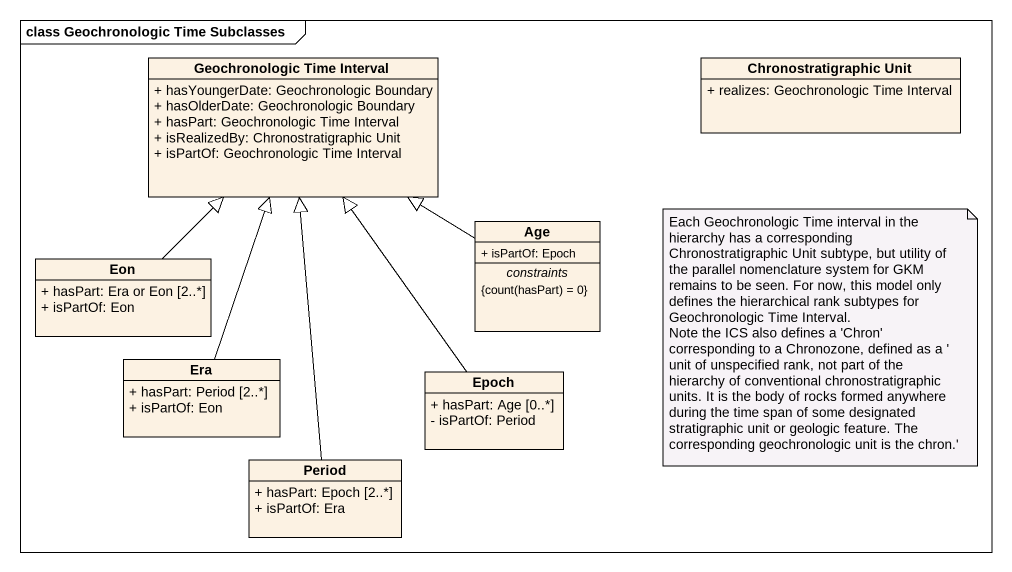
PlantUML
@startuml
mainframe class Geochronologic Time Subclasses
hide circle
hide empty members
skinparam classAttributeIconSize 0
class "Geochronologic Time Interval" as Geochronologic_Time_Interval {
  + hasYoungerDate: Geochronologic Boundary
  + hasOlderDate: Geochronologic Boundary
  + hasPart: Geochronologic Time Interval
  + isRealizedBy: Chronostratigraphic Unit
  + isPartOf: Geochronologic Time Interval
}
class "Chronostratigraphic Unit" as Chronostratigraphic_Unit {
  + realizes: Geochronologic Time Interval
}
class Age {
  + isPartOf: Epoch
  -- constraints --
  {field} {count(hasPart) = 0}
}
class Eon {
  + hasPart: Era or Eon [2..*]
  + isPartOf: Eon
}
class Era {
  + hasPart: Period [2..*]
  + isPartOf: Eon
}
class Epoch {
  + hasPart: Age [0..*]
  - isPartOf: Period
}
class Period {
  + hasPart: Epoch [2..*]
  + isPartOf: Era
}
Age -up-|> Geochronologic_Time_Interval
Eon -up-|> Geochronologic_Time_Interval
Era -up-|> Geochronologic_Time_Interval
Epoch -up-|> Geochronologic_Time_Interval
Period -up-|> Geochronologic_Time_Interval
note as N1
  Each Geochronologic Time interval in the hierarchy has a corresponding Chronostratigraphic Unit subtype, but utility of the parallel nomenclature system for GKM remains to be seen. For now, this model only defines the hierarchical rank subtypes for Geochronologic Time Interval.
  Note the ICS also defines a 'Chron' corresponding to a Chronozone, defined as a ' unit of unspecified rank, not part of the hierarchy of conventional chronostratigraphic units. It is the body of rocks formed anywhere during the time span of some designated stratigraphic unit or geologic feature. The corresponding geochronologic unit is the chron.'
end note
@enduml
